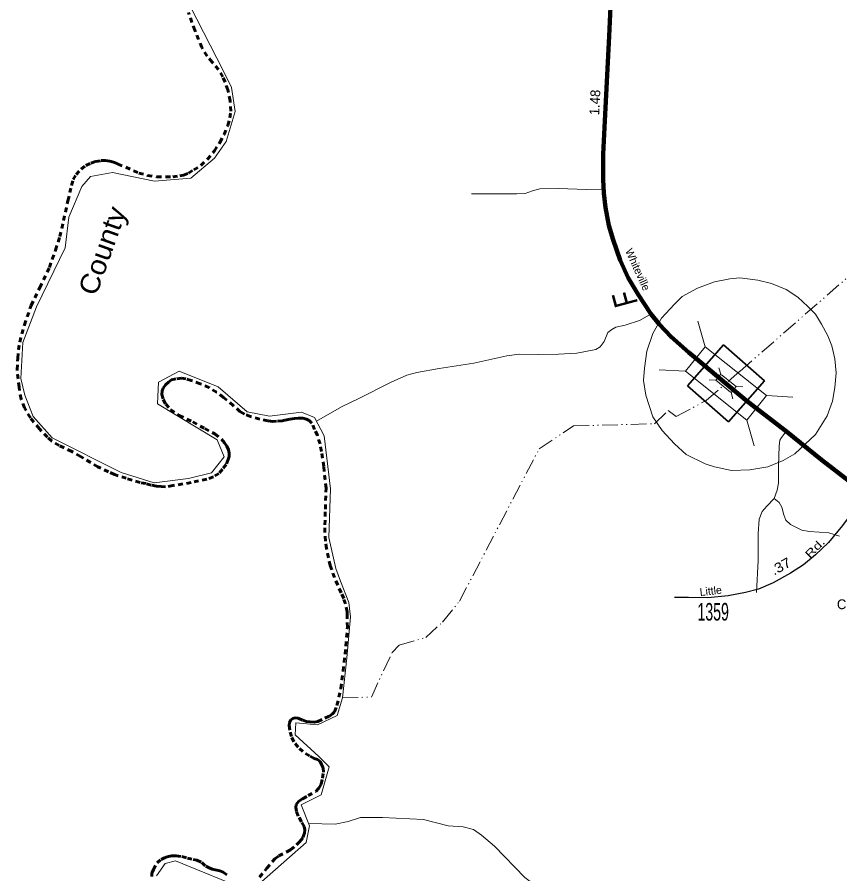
# Model space of a CAD drawing. Extents: x 641866 to 708309, y 9200 to 69402.
# Drawn here: x 649950 to 652051, y 35176 to 37364 of the extents above; entities that cross this region are included whole.
import ezdxf
from ezdxf.enums import TextEntityAlignment as Align

# ---------------------------------------------------------------- set-up
doc = ezdxf.new("R2010")
doc.units = 0
doc.header["$LTSCALE"] = 8
for name, pattern in [('DASH_DOUBLE_DOT', [9.2, 5, -1.2, 0.3, -1.2, 0.3, -1.2]), ('LONG_DASHED', [7.5, 6, -1.5]), ('SHORT_DASHED', [2.7, 1.5, -1.2])]:
    doc.linetypes.add(name, pattern=pattern)
for name, color, linetype, lineweight in [('11', 7, 'Continuous', 40), ('17', 7, 'Continuous', 25), ('22', 7, 'Continuous', 40), ('29', 7, 'Continuous', 120), ('3', 7, 'Continuous', 158), ('31', 7, 'Continuous', 35), ('32', 7, 'Continuous', 25), ('35', 7, 'Continuous', 13), ('50', 7, 'Continuous', 13), ('52', 7, 'SHORT_DASHED', 60), ('59', 7, 'Continuous', 13), ('8', 7, 'Continuous', 25)]:
    doc.layers.add(name, color=color, linetype=linetype, lineweight=lineweight)
doc.layers.add('19', color=7, linetype='Continuous')
doc.layers.add('7', color=7, linetype='Continuous')

msp = doc.modelspace()

# ---------------------------------------------------------------- linework, layer by layer
at = {"layer": '29'}
for points in [[(651760.488, 36428.501), (651680.14, 36495.763), (651666.019, 36507.585), (651620.373, 36547.077), (651589.82, 36580.089), (651568.559, 36606.255), (651536.003, 36655.34), (651510.325, 36698.003), (651490.149, 36742.959), (651472.266, 36794.797), (651461.261, 36831.955), (651453.008, 36877.371), (651448.422, 36914.529), (651447.047, 36948.935), (651447.047, 37014.076), (651450.715, 37099.448), (651461.72, 37315.515), (651469.973, 37484.929)], [(652115.866, 36144.546), (652074.783, 36178.249), (652004.168, 36233.298), (651915.212, 36305.78), (651834.053, 36367.908), (651811.55, 36385.755), (651760.488, 36428.501)]]:
    msp.add_lwpolyline(points, dxfattribs=at)
at = {"layer": '3', "lineweight": 13}
msp.add_lwpolyline([(651774.541, 36205.548), (651821.785, 36207.517), (651867.06, 36215.391), (651906.43, 36231.139), (651935.958, 36248.855), (651989.108, 36298.068), (652018.635, 36345.312), (652032.414, 36382.714), (652038.32, 36418.147), (652042.257, 36455.548), (652038.32, 36490.981), (652030.446, 36524.446), (652020.603, 36550.036), (652004.856, 36579.564), (651989.108, 36605.155), (651969.422, 36624.84), (651943.832, 36648.462), (651914.304, 36668.147), (651876.903, 36683.895), (651841.47, 36691.769), (651796.194, 36697.674), (651770.603, 36695.706), (651731.233, 36687.832), (651687.926, 36672.084), (651648.556, 36650.43), (651628.871, 36630.745), (651595.407, 36595.312), (651573.753, 36555.942), (651558.005, 36510.666), (651552.1, 36467.359), (651550.131, 36435.863), (651556.037, 36398.462), (651573.753, 36343.344), (651597.375, 36307.91), (651628.871, 36274.446), (651658.399, 36246.887), (651707.611, 36223.265), (651731.233, 36215.391)], close=True, dxfattribs=at)
at = {"layer": '31'}
msp.add_lwpolyline([(651662.377, 36422.37), (651754.284, 36526.607), (651858.6, 36434.631), (651766.693, 36330.394)], close=True, dxfattribs=at)
at = {"layer": '32'}
msp.add_lwpolyline([(652115.866, 36144.546), (652089.456, 36107.695), (652057.817, 36065.491), (652022.06, 36021.638), (651989.221, 35990.212), (651958.523, 35965.214), (651925.684, 35943.787), (651880.708, 35918.789), (651843.586, 35903.077), (651810.747, 35894.506), (651765.771, 35885.935), (651714.37, 35880.936), (651664.397, 35881.65), (651628.703, 35881.65)], dxfattribs=at)
at = {"layer": '35'}
for points in [[(651450.929, 36924.43), (651405.198, 36924.039), (651332.016, 36925.887), (651285.066, 36925.458), (651266.253, 36920.459), (651247.403, 36913.571), (651226.66, 36912.754), (651110.272, 36912.394)], [(651571.317, 36606.724), (651539.756, 36588.804), (651503.262, 36577.503), (651479.559, 36571.806), (651468.66, 36566.226), (651458.933, 36558.246), (651449.398, 36535.021), (651439.15, 36522.113), (651428.227, 36515.314), (651379.575, 36505.774), (651332.638, 36502.906), (651282.079, 36501.877), (651232.104, 36502.665), (651200.448, 36498.708), (651116.449, 36480.344), (651027.604, 36466.768), (650971.002, 36455.919), (650945.457, 36449.587), (650905.359, 36431.59), (650822.86, 36390.03), (650778.556, 36368.944), (650714.476, 36331.916)], [(651913.436, 36304.949), (651901.994, 36290.235), (651898.388, 36283.477), (651896.69, 36268.269), (651894.67, 36217.647), (651894.488, 36173.756), (651891.584, 36156.072), (651883.852, 36134.641)], [(651883.852, 36134.641), (651865.12, 36115.009), (651853.018, 36100.856), (651845.274, 36081.925), (651842.589, 36044.119), (651842.542, 35975.84), (651838.395, 35894.167)], [(651883.852, 36134.641), (651896.139, 36123.795), (651903.536, 36112.312), (651907.974, 36092.839), (651913.554, 36078.83), (651925.232, 36067.996), (651954.641, 36053.585), (651974.204, 36050.096), (652022.962, 36046.283), (652050.478, 36037.945)], [(651330.005, 35127.912), (651298.83, 35136.199), (651277.448, 35143.321), (651246.741, 35166.23), (651169.233, 35246.624), (651136.12, 35274.396), (651115.855, 35288.812), (651088.974, 35295.308), (651050.559, 35298.006), (650988.269, 35314.518), (650883.33, 35319.727), (650827.245, 35319.842), (650795.643, 35309.238), (650762.171, 35302.817), (650694.734, 35303.828)]]:
    msp.add_lwpolyline(points, dxfattribs=at)
at = {"layer": '50'}
for p, q in [((651707.395, 36522.208), (651688.926, 36587.731)), ((651657.416, 36459.741), (651589.437, 36463.383)), ((651931.541, 36393.618), (651863.562, 36397.26)), ((651832.051, 36269.27), (651813.583, 36334.794))]:
    msp.add_line(p, q, dxfattribs=at)
at = {"layer": '50', "linetype": 'LONG_DASHED'}
for p, q in [((651747.215, 36451.927), (651742.598, 36468.308)), ((651734.72, 36436.311), (651717.726, 36437.221)), ((651803.251, 36419.78), (651786.257, 36420.691)), ((651778.379, 36388.693), (651773.762, 36405.074))]:
    msp.add_line(p, q, dxfattribs=at)
at = {"layer": '50'}
msp.add_lwpolyline([(651657.416, 36459.741), (651813.583, 36334.794), (651863.562, 36397.26), (651707.395, 36522.208)], close=True, dxfattribs=at)
at = {"layer": '50', "linetype": 'LONG_DASHED'}
msp.add_lwpolyline([(651734.72, 36436.311), (651773.762, 36405.074), (651786.257, 36420.691), (651747.215, 36451.927)], close=True, dxfattribs=at)
at = {"layer": '52'}
for points in [[(649983.638, 36340.621), (649968.694, 36366.313), (649959.882, 36388.554), (649954.9, 36418.464), (649949.92, 36463.712), (649951.452, 36492.471), (649953.751, 36514.329), (649956.433, 36533.885), (649968.694, 36577.599), (649985.553, 36627.449), (650008.16, 36673.08), (650032.299, 36724.848), (650048.008, 36768.945), (650058.736, 36803.457), (650068.699, 36844.87), (650079.81, 36894.72), (650088.623, 36934.216), (650092.838, 36949.171), (650100.884, 36961.825), (650113.145, 36976.014), (650125.406, 36984.833), (650138.434, 36990.968), (650151.078, 36995.57), (650164.872, 36997.487), (650174.834, 36997.487), (650186.329, 36996.337), (650195.907, 36993.653), (650207.402, 36988.667), (650227.71, 36980.615), (650261.045, 36965.66), (650283.268, 36959.524), (650307.024, 36956.457), (650329.248, 36955.69), (650348.022, 36956.073), (650365.265, 36958.374), (650374.844, 36960.675), (650387.871, 36965.276), (650400.899, 36974.096), (650419.29, 36985.216), (650435.766, 37000.938), (650453.775, 37022.412), (650467.952, 37043.885), (650478.68, 37064.209), (650487.876, 37087.216), (650493.623, 37106.389), (650495.922, 37124.029), (650494.007, 37150.104), (650487.876, 37178.479), (650480.979, 37198.036), (650475.232, 37211.84), (650464.503, 37229.863), (650448.027, 37249.035), (650435, 37264.374), (650421.589, 37286.615), (650403.581, 37330.329), (650387.871, 37375.578)], [(650689.419, 35564.883), (650698.615, 35563.733), (650708.577, 35562.966), (650718.156, 35564.883), (650736.165, 35573.319), (650747.66, 35578.688), (650755.706, 35584.44), (650760.304, 35589.808), (650766.818, 35605.53), (650776.78, 35649.244), (650782.527, 35693.726), (650789.807, 35757.38), (650793.639, 35805.312), (650792.873, 35833.305), (650792.489, 35845.192), (650788.275, 35865.132), (650784.06, 35878.936), (650777.546, 35893.124), (650760.687, 35932.237), (650749.575, 35962.914), (650744.977, 35983.237), (650739.996, 36007.012), (650737.697, 36025.801), (650736.165, 36047.658), (650736.165, 36066.831), (650737.314, 36107.478), (650738.846, 36160.395), (650733.099, 36216.38), (650727.735, 36254.343), (650723.52, 36273.899), (650717.006, 36295.373), (650709.726, 36310.711), (650702.446, 36327.2), (650695.549, 36333.335), (650689.419, 36337.17), (650679.84, 36339.47), (650667.579, 36339.47), (650658.766, 36339.087), (650646.122, 36337.17), (650633.86, 36334.102), (650626.581, 36332.952), (650612.021, 36331.802), (650603.208, 36331.419), (650590.564, 36332.952), (650569.49, 36336.786), (650546.117, 36343.689), (650530.791, 36349.824), (650519.679, 36355.959), (650502.054, 36371.681), (650477.148, 36392.388), (650459.523, 36406.193), (650440.365, 36417.697), (650417.758, 36427.283), (650394.769, 36435.719), (650380.975, 36439.937), (650369.48, 36441.471), (650354.92, 36439.937), (650344.575, 36437.253), (650336.529, 36431.501), (650328.482, 36424.599), (650323.118, 36416.163), (650320.436, 36409.26), (650319.669, 36400.441), (650323.118, 36387.02), (650329.632, 36375.516), (650341.893, 36362.095), (650363.733, 36346.373), (650398.6, 36329.884), (650429.253, 36313.012), (650454.542, 36299.591), (650472.167, 36285.787), (650479.83, 36276.2), (650485.578, 36268.148), (650489.792, 36258.944), (650491.325, 36250.508), (650491.325, 36242.073), (650489.026, 36234.403), (650484.045, 36221.366), (650474.466, 36209.478), (650465.27, 36198.358), (650451.093, 36189.539), (650434.617, 36183.786), (650394.385, 36174.967), (650347.257, 36167.298), (650329.248, 36164.23), (650317.753, 36164.997), (650305.875, 36166.148), (650292.082, 36168.448), (650278.288, 36172.283), (650264.111, 36174.967), (650228.477, 36186.088), (650198.207, 36195.291), (650182.881, 36202.576), (650156.443, 36215.614), (650111.613, 36241.689), (650089.39, 36254.726), (650057.588, 36269.682), (650038.046, 36281.569), (650027.318, 36290.772), (650006.627, 36312.629), (649983.638, 36340.621)], [(650568.723, 35166.853), (650587.498, 35189.861), (650608.189, 35213.635), (650618.151, 35221.304), (650648.037, 35237.026), (650663.747, 35249.68), (650672.177, 35258.117), (650679.456, 35268.086), (650683.671, 35279.59), (650684.821, 35288.41), (650682.905, 35296.462), (650676.008, 35308.733), (650667.579, 35323.304), (650663.364, 35335.959), (650661.448, 35345.161), (650662.981, 35352.447), (650669.111, 35361.267), (650679.073, 35367.402), (650693.25, 35375.455), (650712.792, 35386.192), (650720.455, 35394.628), (650726.202, 35404.981), (650729.651, 35420.319), (650732.333, 35435.274), (650731.183, 35446.394), (650727.735, 35454.831), (650723.903, 35462.5), (650717.007, 35467.485), (650708.96, 35470.552), (650696.699, 35476.688), (650679.457, 35487.808), (650667.579, 35499.312), (650656.851, 35512.733), (650650.337, 35526.154), (650646.505, 35542.643), (650644.589, 35554.914), (650645.356, 35562.199), (650648.804, 35568.718), (650654.168, 35572.553), (650660.299, 35574.086), (650667.962, 35573.319), (650679.457, 35567.951), (650689.419, 35564.883)], [(650293.997, 35169.154), (650293.997, 35177.59), (650297.829, 35186.41), (650307.408, 35203.282), (650318.136, 35212.485), (650326.183, 35216.703), (650333.463, 35219.387), (650344.574, 35221.305), (650356.453, 35221.305), (650371.012, 35219.77), (650384.806, 35215.936), (650399.75, 35212.485), (650408.945, 35210.184), (650421.973, 35204.816), (650431.935, 35194.846), (650438.832, 35191.778), (650448.028, 35187.56), (650459.906, 35184.876), (650467.569, 35183.342), (650475.998, 35179.891), (650485.194, 35172.988)]]:
    msp.add_lwpolyline(points, dxfattribs=at)
at = {"layer": '59'}
for points in [[(650781.183, 35624.815), (650792.069, 35727.779), (650801.47, 35831.732), (650797.512, 35868.363), (650775.74, 35922.815), (650763.864, 35955.486), (650746.051, 36034.689), (650750.01, 36159.433), (650734.176, 36294.077), (650709.435, 36341.599), (650676.312, 36354.766), (650594.64, 36344.569), (650537.242, 36355.459), (650463.02, 36419.812), (650364.058, 36459.413), (650310.618, 36431.692), (650308.639, 36376.25), (650461.041, 36284.177), (650478.854, 36240.616), (650446.196, 36200.024), (650387.809, 36185.174), (650299.733, 36174.284), (650215.615, 36201.014), (650039.25, 36289.133), (649990.5, 36344.094), (649969.199, 36398.031), (649959.303, 36440.602), (649964.251, 36532.675), (649999.625, 36623.926), (650072.5, 36774.52), (650082.25, 36853.328), (650115.125, 36931.699), (650137.688, 36957.27), (650193.5, 36967.176), (650300.438, 36945.094), (650393.747, 36952.449), (650454.113, 37003.931), (650483.802, 37046.502), (650506.563, 37122.735), (650497.162, 37184.117), (650477.369, 37225.698), (650374.449, 37425.685)], [(650306.165, 35170.39), (650327.937, 35202.072), (650354.656, 35209.002), (650545.653, 35130.789), (650688.158, 35255.533), (650697.065, 35298.105), (650675.293, 35351.566), (650726.753, 35377.307), (650746.546, 35448.59), (650720.816, 35475.32), (650660.449, 35530.762), (650661.439, 35561.453), (650716.857, 35556.503), (650767.328, 35580.264), (650781.183, 35624.815)]]:
    msp.add_lwpolyline(points, dxfattribs=at)
at = {"layer": '59', "linetype": 'DASH_DOUBLE_DOT'}
msp.add_lwpolyline([(650781.183, 35624.815), (650854.625, 35627.25), (650907.625, 35741.231), (650925.312, 35759.875), (650993.625, 35779.559), (651036.562, 35818.727), (651079.562, 35871.895), (651283.389, 36261.544), (651370.688, 36319.84), (651577.711, 36325.292), (651612.579, 36359.089), (651633.281, 36343.826), (651710.234, 36384.71), (651796.721, 36460.073), (652098.539, 36723.228), (652322.25, 36902.805)], dxfattribs=at)

# ---------------------------------------------------------------- texts
at = {"layer": '11', "width": 1.4}
msp.add_text('Rd.', height=20, rotation=45.484, dxfattribs=at).set_placement((651994.874, 36000.965), align=Align.CENTER)
at = {"layer": '11'}
msp.add_text('Little', height=20, rotation=6.358, dxfattribs=at).set_placement((651722.628, 35888.334), align=Align.CENTER)
at = {"layer": '17'}
msp.add_text('1.48', height=25, rotation=87.084, dxfattribs=at).set_placement((651438.043, 37145.544), align=Align.CENTER)
at = {"layer": '17', "width": 1.15}
msp.add_text('.37', height=25, rotation=29.066, dxfattribs=at).set_placement((651906.423, 35950.243), align=Align.CENTER)
at = {"layer": '19', "width": 1.1}
msp.add_text('County', height=50, rotation=70.38, dxfattribs=at).set_placement((650190.942, 36759.023), align=Align.CENTER)
at = {"layer": '22', "width": 0.8}
msp.add_text('F', height=60, rotation=105.119, dxfattribs=at).set_placement((651530.947, 36651.969), align=Align.CENTER)
at = {"layer": '22'}
msp.add_text('Cemetery', height=25, dxfattribs=at).set_placement((652116.289, 35851.655), align=Align.CENTER)
at = {"layer": '7'}
msp.add_text('Whiteville', height=20, rotation=294.414, dxfattribs=at).set_placement((651526.03, 36715.032), align=Align.CENTER)
at = {"layer": '8', "width": 0.6}
msp.add_text('1359', height=45, dxfattribs=at).set_placement((651727.766, 35822.496), align=Align.CENTER)

doc.saveas('drawing.dxf')
